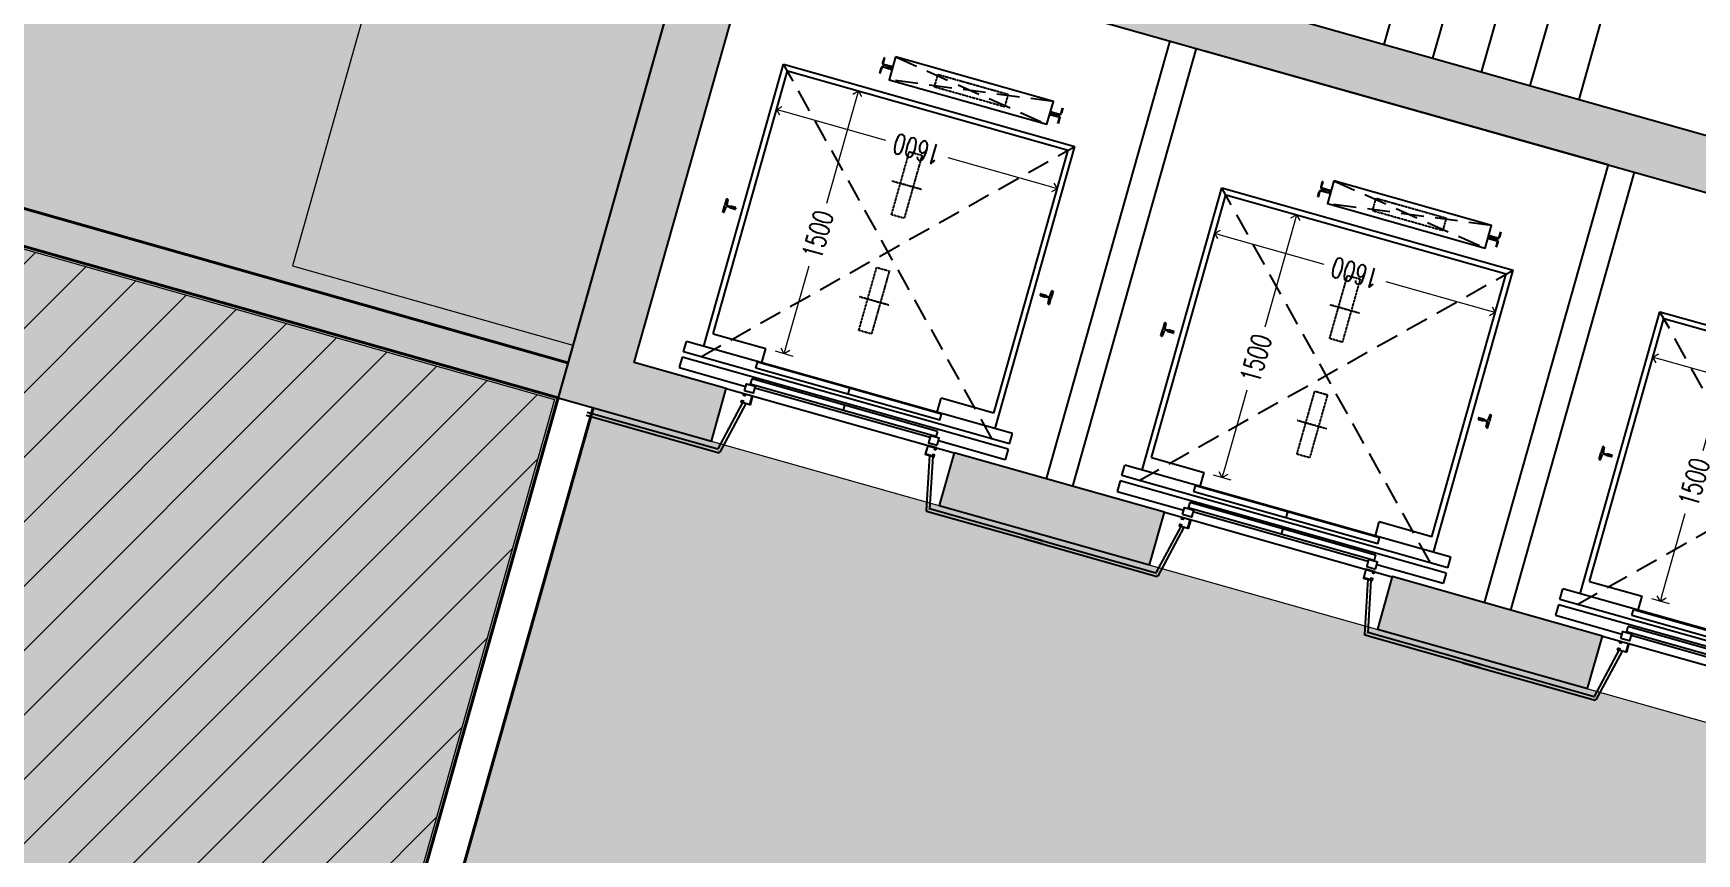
# Model space of a CAD drawing. Header units: millimetres. Extents: x -11451263 to 11578383104, y -507 to 1450429.
# Drawn here: x 11430491 to 11439625, y 1114050 to 1118556 of the extents above; entities that cross this region are included whole.
import ezdxf

# ---------------------------------------------------------------- set-up
doc = ezdxf.new("R2010")
doc.units = ezdxf.units.MM
doc.header["$MEASUREMENT"] = 0
for name, pattern in [('xref.asix of  podium$0$xref.asix of  podium$0$CENTERX2', [4, 2.5, -0.5, 0.5, -0.5]), ('xref.asix of  podium$0$xref.asix of  podium$0$HIDDEN', [0.375, 0.25, -0.125]), ('xref.asix of  podium$0$xref.asix of  podium$0$PHANTOMX2', [5, 2.5, -0.5, 0.5, -0.5, 0.5, -0.5])]:
    doc.linetypes.add(name, pattern=pattern)
doc.layers.get('0').update_dxf_attribs({"linetype": 'CONTINUOUS', "lineweight": 13})
doc.layers.get('Defpoints').update_dxf_attribs({"color": 5, "linetype": 'CONTINUOUS', "lineweight": 13})
doc.layers.add('A-AREA-NON-PLOT', color=4, linetype='CONTINUOUS', plot=False)
for name, color, linetype in [('A-WALL-PATT', 251, 'CONTINUOUS'), ('xref.asix of  podium$0$xref.asix of  podium$0$KC-Betong', 6, 'CONTINUOUS'), ('xref.asix of  podium$0$xref.asix of  podium$0$KT-Net manh', 139, 'CONTINUOUS'), ('xref.asix of  podium$0$xref.asix of  podium$0$KT-Noi that', 36, 'CONTINUOUS'), ('xref.asix of  podium$0$xref.asix of  podium$0$KT-Thay', 7, 'CONTINUOUS')]:
    doc.layers.add(name, color=color, linetype=linetype)
for name, color, linetype, lineweight in [('DO DIEN TICH THONG THUY', 141, 'CONTINUOUS', 13), ('KT-Net cat', 1, 'CONTINUOUS', 40), ('KT-Net manh', 251, 'CONTINUOUS', 13), ('KT-Net thay', 7, 'CONTINUOUS', 25), ('KT-Net to mau', 159, 'CONTINUOUS', 18), ('KT-Vat lieu', 250, 'CONTINUOUS', 9)]:
    doc.layers.add(name, color=color, linetype=linetype, lineweight=lineweight)
doc.styles.add('xref.asix of  podium$0$xref.asix of  podium$0$DIM', font='vnsimli.shx', dxfattribs={"width": 0.7})
doc.dimstyles.new('xref.asix of  podium$0$xref.asix of  podium$0$CCU 1-100 A1', dxfattribs={"dimscale": 100, "dimtxt": 2.2, "dimasz": 1, "dimexe": 1, "dimexo": 0, "dimgap": 1, "dimtad": 1, "dimdec": 0, "dimdsep": 46, "dimtxsty": 'xref.asix of  podium$0$xref.asix of  podium$0$DIM', "dimblk1": 'xref.asix of  podium$0$xref.asix of  podium$0$_ARCHTICK', "dimblk2": 'xref.asix of  podium$0$xref.asix of  podium$0$_ARCHTICK', "dimsah": 1, "dimcen": 0, "dimdle": 1, "dimclrd": 256, "dimclre": 256, "dimclrt": 31, "dimadec": 0, "dimazin": 0, "dimtfac": 1, "dimtdec": 0, "dimtix": 1, "dimtmove": 2, "dimatfit": 3, "dimldrblk": 'xref.asix of  podium$0$xref.asix of  podium$0$_ARCHTICK', "dimfxl": 0, "dimtolj": 1, "dimarcsym": 0})

# ---------------------------------------------------------------- blocks, each defined once
blk = doc.blocks.new('xref.asix of  podium$0$xref.asix of  podium$0$_Open90')
at = {"color": 0, "linetype": 'ByBlock', "lineweight": -2}
for p, q in [((0, 0), (-1, 0)), ((-0.5, 0.5), (0, 0)), ((0, 0), (-0.5, -0.5))]:
    blk.add_line(p, q, dxfattribs=at)
blk = doc.blocks.new('*D119')
at = {"layer": 'Defpoints', "color": 5, "transparency": 16777216}
for p, q in [((-2230, 1494.3), (-2230, 1595.8)), ((-730, 1457.2), (-730, 1595.8)), ((-2180, 1545.8), (-1728.4, 1545.8)), ((-780, 1545.8), (-1371.8, 1545.8))]:
    blk.add_line(p, q, dxfattribs=at)
at = {"layer": 'Defpoints', "color": 0, "transparency": 16777216}
for p in [(-2230, 1545.8), (-2230, 1494.3), (-730, 1457.2)]:
    blk.add_point(p, dxfattribs=at)
at = {"layer": 'Defpoints', "color": 5, "transparency": 16777216, "xscale": 50, "yscale": 50, "zscale": 50, "rotation": 180}
blk.add_blockref('xref.asix of  podium$0$xref.asix of  podium$0$_Open90', (-2230, 1545.8), dxfattribs=at)
at = {"layer": 'Defpoints', "color": 5, "transparency": 16777216, "xscale": 50, "yscale": 50, "zscale": 50}
blk.add_blockref('xref.asix of  podium$0$xref.asix of  podium$0$_Open90', (-730, 1545.8), dxfattribs=at)
at = {"layer": 'Defpoints', "color": 5, "transparency": 16777216, "insert": (-1550.1, 1545.8), "char_height": 110, "attachment_point": 5, "style": 'xref.asix of  podium$0$xref.asix of  podium$0$DIM'}
blk.add_mtext('\\A1;1500', dxfattribs=at)
blk = doc.blocks.new('xref.asix of  podium$0$xref.asix of  podium$0$_ARCHTICK')
at = {"color": 0, "linetype": 'ByBlock', "const_width": 0.15}
blk.add_lwpolyline([(-0.5, -0.5), (0.5, 0.5)], dxfattribs=at)
blk = doc.blocks.new('*D120')
at = {"layer": 'Defpoints', "color": 5, "transparency": 16777216}
for p, q in [((-879.1, 1950), (-1000.2, 1950)), ((-950.2, 1900), (-950.2, 1328.3)), ((-950.2, 400), (-950.2, 971.7)), ((-879.1, 350), (-1000.2, 350))]:
    blk.add_line(p, q, dxfattribs=at)
at = {"layer": 'Defpoints', "color": 0, "transparency": 16777216}
for p in [(-879.1, 1950), (-950.2, 350), (-879.1, 350)]:
    blk.add_point(p, dxfattribs=at)
at = {"layer": 'Defpoints', "color": 5, "transparency": 16777216, "xscale": 50, "yscale": 50, "zscale": 50}
for p, rotation in [((-950.2, 1950), 90), ((-950.2, 350), 270)]:
    blk.add_blockref('xref.asix of  podium$0$xref.asix of  podium$0$_Open90', p, dxfattribs=dict(at, rotation=rotation))
at = {"layer": 'Defpoints', "color": 5, "transparency": 16777216, "insert": (-950.2, 1150), "char_height": 110, "attachment_point": 5, "rotation": 90, "style": 'xref.asix of  podium$0$xref.asix of  podium$0$DIM'}
blk.add_mtext('\\A1;1600', dxfattribs=at)
blk = doc.blocks.new('jghhjkghjkgj')
at = {"layer": 'DO DIEN TICH THONG THUY'}
h = blk.add_hatch(dxfattribs=at)
h.set_pattern_fill('ANSI31', color=256, scale=2000)
h.paths.add_polyline_path([(11422108, 1118118.6), (11423287.7, 1117144.3), (11424262, 1118324), (11423082.3, 1119298.3)], flags=16)
h.paths.add_polyline_path([(11428507.7, 1112833.2), (11429687.5, 1111859), (11430661.7, 1113038.7), (11429482, 1114012.9)], flags=16)
h.paths.add_polyline_path([(11424782.7, 1108322.5), (11425962.4, 1107348.3), (11426936.6, 1108528), (11425756.9, 1109502.2)], flags=16)
h.paths.add_polyline_path([(11415483.8, 1114997), (11420848.5, 1121493.2), (11422140, 1120426.6), (11427019.8, 1126335.5), (11430169.2, 1125445.6), (11426041.3, 1120447.1), (11429414.9, 1117661.1), (11433354.3, 1116544.1), (11429540.5, 1103047.6), (11427195.7, 1103710.2), (11418276.4, 1111076.1), (11419231.5, 1112232.7), (11418051.8, 1113206.9), (11417889.4, 1113010.3)])
at = {"layer": 'DO DIEN TICH THONG THUY', "elevation": 0}
blk.add_lwpolyline([(11415462.7, 1114995), (11420846.5, 1121514.3), (11422138, 1120447.7), (11427014.5, 1126352.6), (11430195.4, 1125453.8), (11426062.4, 1120449.1), (11429422, 1117674.6), (11433372.8, 1116554.4), (11429550.9, 1103029.1), (11427188.6, 1103696.6), (11418255.3, 1111074.1), (11419210.4, 1112230.7), (11418053.8, 1113185.8), (11417891.5, 1112989.2), (11415462.7, 1114995)], dxfattribs=at)
blk.add_lwpolyline([(11415483.8, 1114997), (11420848.5, 1121493.2), (11422140, 1120426.6), (11427019.8, 1126335.5), (11430169.2, 1125445.6), (11426041.3, 1120447.1), (11429414.9, 1117661.1), (11433354.3, 1116544.1), (11429540.5, 1103047.6), (11427195.7, 1103710.2), (11418276.4, 1111076.1), (11419231.5, 1112232.7), (11418051.8, 1113206.9), (11417889.4, 1113010.3)], close=True, dxfattribs=at)
blk = doc.blocks.new('hgjghj')
at = {"layer": 'A-WALL-PATT', "true_color": 0xd0c825}
h = blk.add_hatch(color=52, dxfattribs=at)
h.dxf.hatch_style = 1
edge = h.paths.add_edge_path()
edge.add_line((11434361.1, 1131061.9), (11430730.2, 1132093.2))
edge.add_arc((11430348.4, 1130642.6), 1500, 75.25365, 112.35761)
edge.add_arc((11425492.9, 1142607.3), 11412.4, 260.7236, 292.0527, ccw=False)
edge.add_line((11423653.3, 1131344.1), (11417121.1, 1133199.9))
edge.add_arc((11416828.4, 1131138.3), 2082.3, 81.92021, 127.75042)
edge.add_line((11415553.6, 1132784.7), (11413470.9, 1130328.9))
edge.add_line((11413470.9, 1130328.9), (11412261, 1128863.9))
edge.add_line((11412261, 1128863.9), (11415537.8, 1126157.6))
edge.add_line((11415537.8, 1126157.6), (11413659.4, 1123883.1))
edge.add_line((11413659.4, 1123883.1), (11416050, 1121908.9))
edge.add_line((11416050, 1121908.9), (11417928.3, 1124183.4))
edge.add_line((11417928.3, 1124183.4), (11420973.7, 1121668.4))
edge.add_line((11420973.7, 1121668.4), (11415335.4, 1114840.8))
edge.add_line((11415335.4, 1114840.8), (11417764.1, 1112835))
edge.add_line((11417764.1, 1112835), (11416949.5, 1111848.6))
edge.add_line((11416949.5, 1111848.6), (11427011.8, 1103538.7))
edge.add_line((11427011.8, 1103538.7), (11429716.1, 1102774.6))
edge.add_line((11429716.1, 1102774.6), (11431908.8, 1110629.1))
edge.add_line((11431908.8, 1110629.1), (11431716.4, 1110683.5))
edge.add_line((11431716.4, 1110683.5), (11431908.8, 1110629.1))
edge.add_line((11431908.8, 1110629.1), (11431908.8, 1110629.1))
edge.add_line((11431908.8, 1110629.1), (11431716.4, 1110683.5))
edge.add_line((11431716.4, 1110683.5), (11434134.2, 1119248.9))
edge.add_line((11434134.2, 1119248.9), (11430669.8, 1120227.8))
edge.add_line((11430669.8, 1120227.8), (11431579.2, 1123452))
edge.add_line((11431579.2, 1123452), (11441040.9, 1120785.7))
edge.add_line((11441040.9, 1120785.7), (11441464.2, 1122278.7))
edge.add_line((11441464.2, 1122278.7), (11452967.5, 1119016.8))
edge.add_line((11452967.5, 1119016.8), (11454530.3, 1118573.7))
edge.add_line((11454530.3, 1118573.7), (11455581.8, 1118275.5))
edge.add_line((11455581.8, 1118275.5), (11460201.5, 1116965.6))
edge.add_line((11460201.5, 1116965.6), (11465901.1, 1137046.3))
edge.add_line((11465901.1, 1137046.3), (11466088.1, 1136993.3))
edge.add_line((11466088.1, 1136993.3), (11466408.7, 1138072.1))
edge.add_line((11466408.7, 1138072.1), (11466395.1, 1140356.3))
edge.add_line((11466395.1, 1140356.3), (11465230, 1145453))
edge.add_line((11465230, 1145453), (11463197, 1145975.8))
edge.add_line((11463197, 1145975.8), (11461019.5, 1138269.9))
edge.add_line((11461019.5, 1138269.9), (11461212, 1138215.5))
edge.add_line((11461212, 1138215.5), (11456480.5, 1121471.1))
edge.add_line((11456480.5, 1121471.1), (11433498.5, 1127980.3))
edge.add_line((11433498.5, 1127980.3), (11434361.1, 1131061.9))
at = {"layer": 'A-WALL-PATT', "true_color": 0x93e6c6}
h = blk.add_hatch(color=111, dxfattribs=at)
h.dxf.hatch_style = 1
edge = h.paths.add_edge_path()
edge.add_line((11433565.2, 1116500), (11458101.1, 1109566.3))
edge.add_line((11458101.1, 1109566.3), (11455731.8, 1101202.2))
edge.add_arc((11439747.4, 1116683.5), 22252.5, 262.99925, 315.91602, ccw=False)
edge.add_line((11437035.2, 1094596.9), (11438489.8, 1099744.6))
edge.add_line((11438489.8, 1099744.6), (11439360.5, 1099498.5))
edge.add_line((11439360.5, 1099498.5), (11440906.3, 1104969.1))
edge.add_line((11440906.3, 1104969.1), (11441483.6, 1104806))
edge.add_line((11441483.6, 1104806), (11443142.5, 1110676.3))
edge.add_line((11443142.5, 1110676.3), (11432749.5, 1113613.1))
edge.add_line((11432749.5, 1113613.1), (11433565.2, 1116500))
at = {"elevation": 0}
blk.add_lwpolyline([(11433565.2, 1116500), (11458101.1, 1109566.3), (11455731.8, 1101202.2, -0.235085), (11437035.2, 1094596.9), (11438489.8, 1099744.6), (11439360.5, 1099498.5), (11440906.3, 1104969.1), (11441483.6, 1104806), (11443142.5, 1110676.3), (11432749.5, 1113613.1)], format="xyb", close=True, dxfattribs=at)
at = {"layer": 'A-AREA-NON-PLOT'}
blk.add_lwpolyline([(11416949.5, 1111848.6), (11427011.8, 1103538.7), (11429716.1, 1102774.6), (11431908.8, 1110629.1), (11431716.4, 1110683.5), (11431908.8, 1110629.1), (11431908.8, 1110629.1), (11431716.4, 1110683.5), (11434134.2, 1119248.9), (11430669.8, 1120227.8), (11431579.2, 1123452), (11441040.9, 1120785.7), (11441464.2, 1122278.7), (11452967.5, 1119016.8), (11454530.3, 1118573.7), (11455581.8, 1118275.5), (11460201.5, 1116965.6), (11465901.1, 1137046.3)], dxfattribs=at)
blk = doc.blocks.new('xref.asix of  podium$0$xref.asix of  podium$0$TM 1000kg')
at = {"layer": 'xref.asix of  podium$0$xref.asix of  podium$0$KT-Net manh'}
for p, q in [((-2850, 2500), (-2850, 1742.2)), ((-2832, 2500), (-2832, 1754.4)), ((-2850, 1742.2), (-2847, 1742.2)), ((-2847, 1742.2), (-2847, 1739.2)), ((-2550, 1674.2), (-2847, 1739.2)), ((-2550, 1692.7), (-2832, 1754.4)), ((-2500, 1800), (-2500, 500)), ((-2850, 557.8), (-2847, 557.8)), ((-2850, -100), (-2850, 557.8)), ((-2550, 625.8), (-2847, 560.8)), ((-2847, 557.8), (-2847, 560.8)), ((-2550, 607.3), (-2832, 545.6)), ((-2832, -100), (-2832, 545.6))]:
    blk.add_line(p, q, dxfattribs=at)
at = {"layer": 'xref.asix of  podium$0$xref.asix of  podium$0$KT-Net manh', "const_width": 2}
for points in [[(-2847, 1742.2), (-2832, 1754.4)], [(-2847, 557.8), (-2832, 545.6)]]:
    blk.add_lwpolyline(points, dxfattribs=at)
at = {"layer": 'xref.asix of  podium$0$xref.asix of  podium$0$KT-Net manh', "ltscale": 2}
for points in [[(-2510, 1700), (-2500, 1700), (-2500, 1650), (-2550, 1650), (-2550, 1700), (-2540, 1700), (-2540, 1690), (-2541.6, 1690), (-2541.6, 1698.4), (-2548.4, 1698.4), (-2548.4, 1651.6), (-2501.6, 1651.6), (-2501.6, 1698.4), (-2508.4, 1698.4), (-2508.4, 1690), (-2510, 1690)], [(-2510, 600), (-2500, 600), (-2500, 650), (-2550, 650), (-2550, 600), (-2540, 600), (-2540, 610), (-2541.6, 610), (-2541.6, 601.6), (-2548.4, 601.6), (-2548.4, 648.4), (-2501.6, 648.4), (-2501.6, 601.6), (-2508.4, 601.6), (-2508.4, 610), (-2510, 610)]]:
    blk.add_lwpolyline(points, close=True, dxfattribs=at)
at = {"layer": 'xref.asix of  podium$0$xref.asix of  podium$0$KT-Noi that', "linetype": 'Continuous', "ltscale": 2}
for p, q in [((-2460, 2080), (-2460, 1700)), ((-2400, 2080), (-2460, 2080)), ((-2400, 220), (-2400, 2080)), ((-2370, 220), (-2370, 2080)), ((-2370, 2080), (-2310, 2080)), ((-2310, 220), (-2310, 2080)), ((-2310, 1981), (-700, 1981)), ((-2230, 1950), (-730, 1950)), ((-2230, 1950), (-2230, 1650)), ((-730, 1950), (-730, 350)), ((-700, 1981), (-700, 319)), ((-2455, 650), (-2455, 1650)), ((-2441.3, 620), (-2441.3, 1680)), ((-2411, 1680), (-2441.3, 1680)), ((-2411, 620), (-2411, 1680)), ((-2348, 625), (-2348, 1675)), ((-2348, 1675), (-2314, 1675)), ((-2314, 625), (-2314, 1675)), ((-2310, 1650), (-2230, 1650)), ((-2411, 1150), (-2441.3, 1150)), ((-2314, 1150), (-2348, 1150)), ((-2310, 650), (-2230, 650)), ((-2230, 350), (-2230, 650)), ((-2460, 220), (-2460, 600)), ((-2411, 620), (-2441.3, 620)), ((-2348, 625), (-2314, 625)), ((-2310, 319), (-700, 319)), ((-2230, 350), (-730, 350)), ((-2400, 220), (-2460, 220)), ((-2370, 220), (-2310, 220))]:
    blk.add_line(p, q, dxfattribs=at)
at = {"layer": 'xref.asix of  podium$0$xref.asix of  podium$0$KT-Noi that', "linetype": 'Continuous'}
for p, q in [((-1572.5, 2077), (-1572.5, 2082)), ((-1572.5, 2082), (-1535, 2082)), ((-1569.5, 2074), (-1540.1, 2070.9)), ((-1540, 2021), (-1540, 2050)), ((-1539, 2020), (-1535, 2020)), ((-1537.1, 2054.1), (-1537.1, 2067.9)), ((-1497.5, 2082), (-1535, 2082)), ((-1531, 2020), (-1535, 2020)), ((-1532.9, 2054.1), (-1532.9, 2067.9)), ((-1530, 2021), (-1530, 2050)), ((-1500.5, 2074), (-1529.9, 2070.9)), ((-1497.5, 2077), (-1497.5, 2082)), ((-603.5, 1460), (-574.4, 1460)), ((-603.5, 1456.8), (-603.5, 1460)), ((-603.5, 1456.8), (-574.4, 1456.8)), ((-568.2, 1406.2), (-568.2, 1450.6)), ((-565, 1406.2), (-565, 1450.6)), ((-558, 1403.2), (-562, 1403.2)), ((-558, 1400), (-562, 1400)), ((-555, 1406.2), (-555, 1450.6)), ((-551.8, 1406.2), (-551.8, 1450.6)), ((-516.5, 1460), (-545.6, 1460)), ((-516.5, 1456.8), (-545.6, 1456.8)), ((-516.5, 1456.8), (-516.5, 1460)), ((-568.2, 493.8), (-568.2, 449.4)), ((-565, 493.8), (-565, 449.4)), ((-558, 500), (-562, 500)), ((-558, 496.8), (-562, 496.8)), ((-555, 493.8), (-555, 449.4)), ((-551.8, 493.8), (-551.8, 449.4)), ((-603.5, 443.2), (-574.4, 443.2)), ((-603.5, 440), (-574.4, 440)), ((-516.5, 443.2), (-545.6, 443.2)), ((-516.5, 440), (-545.6, 440)), ((-1540, 279), (-1540, 250)), ((-1539, 280), (-1535, 280)), ((-1531, 280), (-1535, 280)), ((-1530, 279), (-1530, 250)), ((-1572.5, 223), (-1572.5, 218)), ((-1572.5, 218), (-1535, 218)), ((-1569.5, 226), (-1540.1, 229.1)), ((-1537.1, 245.9), (-1537.1, 232.1)), ((-1497.5, 218), (-1535, 218)), ((-1532.9, 245.9), (-1532.9, 232.1)), ((-1500.5, 226), (-1529.9, 229.1)), ((-1497.5, 223), (-1497.5, 218))]:
    blk.add_line(p, q, dxfattribs=at)
at = {"layer": 'xref.asix of  podium$0$xref.asix of  podium$0$KT-Noi that', "linetype": 'xref.asix of  podium$0$xref.asix of  podium$0$HIDDEN', "ltscale": 500}
for p, q in [((-2370, 1981), (-700, 319)), ((-2370, 319), (-700, 1981)), ((-495, 1400), (-625, 500)), ((-495, 500), (-625, 1400))]:
    blk.add_line(p, q, dxfattribs=at)
at = {"layer": 'xref.asix of  podium$0$xref.asix of  podium$0$KT-Noi that', "linetype": 'xref.asix of  podium$0$xref.asix of  podium$0$CENTERX2'}
for p, q in [((-1815, 1236), (-1815, 1066.7)), ((-1155, 1236), (-1155, 1066.7))]:
    blk.add_line(p, q, dxfattribs=at)
at = {"layer": 'xref.asix of  podium$0$xref.asix of  podium$0$KT-Noi that', "linetype": 'Continuous', "ltscale": 2}
for points in [[(-2485, 1700), (-2445, 1700), (-2445, 1650), (-2485, 1650)], [(-495, 1400), (-625, 1400), (-625, 500), (-495, 500)], [(-2485, 600), (-2445, 600), (-2445, 650), (-2485, 650)]]:
    blk.add_lwpolyline(points, close=True, dxfattribs=at)
at = {"layer": 'xref.asix of  podium$0$xref.asix of  podium$0$KT-Noi that', "linetype": 'xref.asix of  podium$0$xref.asix of  podium$0$PHANTOMX2'}
for points in [[(-1635, 1186), (-1635, 1114), (-1995, 1114), (-1995, 1186)], [(-975, 1186), (-975, 1114), (-1335, 1114), (-1335, 1186)], [(-524, 1150), (-524, 750), (-596, 750), (-596, 1150)]]:
    blk.add_lwpolyline(points, close=True, dxfattribs=at)
at = {"layer": 'xref.asix of  podium$0$xref.asix of  podium$0$KT-Noi that', "linetype": 'Continuous'}
for centre, radius, start, end in [((-1569.5, 2077), 3, 180, 270), ((-1540.1, 2067.9), 3, 0, 90), ((-1542.3, 2054.7), 5.25, 295.66972, 353.31728), ((-1539, 2021), 1, 180, 270), ((-1529.9, 2067.9), 3, 90, 180), ((-1527.7, 2054.7), 5.25, 186.68272, 244.33028), ((-1531, 2021), 1, 270, 0), ((-1500.5, 2077), 3, 270, 0), ((-574.4, 1450.6), 9.4, 0, 90), ((-574.4, 1450.6), 6.2, 0, 90), ((-562, 1406.2), 6.2, 180, 270), ((-562, 1406.2), 3, 180, 270), ((-558, 1406.2), 3, 270, 0), ((-558, 1406.2), 6.2, 270, 0), ((-545.6, 1450.6), 9.4, 90, 180), ((-545.6, 1450.6), 6.2, 90, 180), ((-562, 493.8), 6.2, 90, 180), ((-562, 493.8), 3, 90, 180), ((-558, 493.8), 6.2, 0, 90), ((-558, 493.8), 3, 0, 90), ((-574.4, 449.4), 6.2, 270, 0), ((-574.4, 449.4), 9.4, 270, 0), ((-545.6, 449.4), 9.4, 180, 270), ((-545.6, 449.4), 6.2, 180, 270), ((-1539, 279), 1, 90, 180), ((-1531, 279), 1, 0, 90), ((-1569.5, 223), 3, 90, 180), ((-1540.1, 232.1), 3, 270, 0), ((-1542.3, 245.3), 5.25, 6.68272, 64.33028), ((-1527.7, 245.3), 5.25, 115.66972, 173.31728), ((-1529.9, 232.1), 3, 180, 270), ((-1500.5, 223), 3, 0, 90)]:
    blk.add_arc(centre, radius, start, end, dxfattribs=at)
at = {"layer": 'Defpoints', "color": 5}
for base, p1, p2, angle, picture, middle in [((-950.2, 350), (-879.1, 1950), (-879.1, 350), 90, '*D120', (-950.2, 1150)), ((-2230, 1545.8), (-730, 1457.2), (-2230, 1494.3), 180, '*D119', (-1550.1, 1545.8))]:
    dim = blk.add_linear_dim(base=base, p1=p1, p2=p2, angle=angle, dimstyle='xref.asix of  podium$0$xref.asix of  podium$0$CCU 1-100 A1', override={"dimscale": 50, "dimblk1": 'xref.asix of  podium$0$xref.asix of  podium$0$_Open90', "dimblk2": 'xref.asix of  podium$0$xref.asix of  podium$0$_Open90', "dimclrd": 5, "dimclre": 5, "dimclrt": 5, "dimlwd": 65535, "dimlwe": 65535}, dxfattribs=at)
    dim.commit()
    dim.dimension.update_dxf_attribs({"geometry": picture, "text_midpoint": middle, "dimtype": 128})
blk = doc.blocks.new('gfdgdfg')
at = {"layer": 'KT-Vat lieu'}
h = blk.add_hatch(dxfattribs=at)
h.set_pattern_fill('BTCT', color=256, scale=40)
h.set_pattern_definition([(50, (42495.26, -80632.66), (286.90407, -25.10085), [30, -330]), (355, (42495.26, -80632.66), (-55.5005, 300.87685), [24, -264]), (100.4514, (42519.16, -80634.75), (231.40375, 275.7758), [25.4961, -280.45684]), (46.1842, (42495.26, -80552.66), (426.8964, -66.2076), [45, -495]), (96.6356, (42530.83, -80558.18), (373.8651, 389.6471), [38.2441, -420.6852]), (351.1842, (42495.26, -80552.66), (373.8648, 389.6474), [36, -396]), (21, (42535.26, -80572.66), (238.7628, -161.04756), [30, -330]), (326, (42535.26, -80572.66), (97.3261, 290.06), [24, -264]), (71.4514, (42555.15, -80586.08), (336.08905, 129.0122), [25.4961, -280.45684]), (37.5, (42495.26, -80632.66), (4.86394, 133.15754), [0, -260.8, 0, -268, 0, -265]), (7.5, (42495.26, -80632.66), (105.22781, 157.76468), [0, -152.8, 0, -254.8, 0, -101]), (327.5, (42406.06, -80632.66), (213.52897, -9.02195), [0, -100, 0, -312, 0, -414]), (317.5, (42366.06, -80632.66), (233.27447, 40.042), [0, -130, 0, -207.2, 0, -294]), (45, (42495.26, -80632.66), (-106.06602, 106.06602), []), (45, (42565.97, -80632.66), (-106.06602, 106.06602), [])])
h.paths.add_polyline_path([(-5302.6, 17641.7), (-4432.5, 20721.1), (-5346.7, 20979.4), (-5428.2, 20690.7), (-4802.7, 20514), (-5509.7, 18011.9), (-8059.9, 18732.5), (-7352.9, 21234.6), (-6679.3, 21044.2), (-6597.7, 21332.9), (-7511.9, 21591.2), (-7539.1, 21495), (-15045.2, 23616), (-15888.1, 20632.8), (-15046.1, 20394.9), (-14964.5, 20683.6), (-15469.7, 20826.4), (-14789.9, 23232.2), (-7716.9, 21233.5), (-8396.7, 18827.7), (-8901.9, 18970.5), (-8983.5, 18681.8)])
h.paths.add_polyline_path([(-6536.8, 14561.2), (-7216.6, 12155.4), (-9718.6, 12862.4), (-9038.8, 15268.2), (-8413.3, 15091.4), (-8331.7, 15380.1), (-9799.2, 15794.8), (-9880.8, 15506.1), (-9375.6, 15363.4), (-10055.4, 12957.6), (-17128.5, 14956.2), (-16448.7, 17362), (-15943.4, 17219.2), (-15861.9, 17507.9), (-16703.9, 17745.9), (-17546.9, 14762.7), (-6961.4, 11771.5), (-6118.4, 14754.7), (-7080.7, 15026.6), (-7162.3, 14737.9)])
h.paths.add_polyline_path([(-11307.7, 19650.3), (-11389.3, 19361.6), (-10234.5, 19035.3), (-10152.9, 19324)], flags=17)
h.paths.add_polyline_path([(-12640.3, 19715.1), (-12558.7, 20003.8), (-13713.5, 20330.1), (-13795.1, 20041.4)], flags=17)
h.paths.add_polyline_path([(-13537.6, 16539.4), (-13456.1, 16828.1), (-14610.8, 17154.4), (-14692.4, 16865.7)], flags=17)
h.paths.add_polyline_path([(-11131.8, 15859.6), (-11050.3, 16148.3), (-12229.1, 16481.4), (-12310.7, 16192.7)], flags=17)
at = {"layer": 'xref.asix of  podium$0$xref.asix of  podium$0$KC-Betong', "ltscale": 10}
for points in [[(-7716.9, 21233.5), (-8396.7, 18827.7), (-8901.9, 18970.5), (-8983.5, 18681.8), (-5302.6, 17641.7), (-4432.5, 20721.1), (-5346.7, 20979.4), (-5428.2, 20690.7), (-4802.7, 20514), (-5509.7, 18011.9), (-8059.9, 18732.5), (-7352.9, 21234.6), (-6679.3, 21044.2), (-6597.7, 21332.9), (-7511.9, 21591.2), (-7539.1, 21495), (-15045.2, 23616), (-15888.1, 20632.8), (-15046.1, 20394.9), (-14964.5, 20683.6), (-15469.7, 20826.4), (-14789.9, 23232.2)], [(-13795.1, 20041.4), (-12640.3, 19715.1), (-12558.7, 20003.8), (-13713.5, 20330.1)], [(-10234.5, 19035.3), (-10152.9, 19324), (-11307.7, 19650.3), (-11389.3, 19361.6)]]:
    blk.add_lwpolyline(points, close=True, dxfattribs=at)
for points in [[(-12624.7, 22620.3), (-12624.7, 22620.3)], [(-12336, 22538.7), (-10122.7, 21913.3)]]:
    blk.add_lwpolyline(points, dxfattribs=at)
at = {"layer": 'xref.asix of  podium$0$xref.asix of  podium$0$KT-Thay'}
for points in [[(-12528.5, 22593.1), (-13208.3, 20187.3)], [(-12384.1, 22552.3), (-13063.9, 20146.5)], [(-10122.7, 21913.3), (-10802.5, 19507.5)], [(-9978.3, 21872.5), (-10658.1, 19466.7)]]:
    blk.add_lwpolyline(points, dxfattribs=at)
at = {"layer": 'xref.asix of  podium$0$xref.asix of  podium$0$KT-Noi that', "rotation": 74.22122041095888}
for p in [(-12552.5, 22599.9), (-10146.7, 21920.1), (-7740.9, 21240.3)]:
    blk.add_blockref('xref.asix of  podium$0$xref.asix of  podium$0$TM 1000kg', p, dxfattribs=at)

msp = doc.modelspace()

# ---------------------------------------------------------------- hatches: boundary and pattern name
at = {"layer": 'DO DIEN TICH THONG THUY'}
h = msp.add_hatch(dxfattribs=at)
h.set_pattern_fill('ANSI31', color=256, scale=2000)
edge = h.paths.add_edge_path()
edge.add_line((11398123.6, 1116433.1), (11405405, 1125250.1))
edge.add_arc((11403080.3, 1127170), 3015, 320.44883, 410.44883)
edge.add_line((11405000.2, 1129494.7), (11400614.8, 1133116.3))
edge.add_line((11400614.8, 1133116.3), (11406014.8, 1139658.4))
edge.add_arc((11408119.6, 1137813.4), 2799, 115.44321, 138.76237, ccw=False)
edge.add_arc((11408114.4, 1137834.7), 2777.6, 71.94553, 115.53552, ccw=False)
edge.add_line((11408975.2, 1140475.5), (11423494.2, 1135442.4))
edge.add_arc((11425524.1, 1142470.1), 7315, 253.88903, 262.21381)
edge.add_arc((11425524.1, 1142470.1), 7315, 262.21387, 343.56589)
edge.add_line((11432540.3, 1140400.6), (11435758.3, 1151732.1))
edge.add_line((11435758.3, 1151732.1), (11436175.6, 1151616.7))
edge.add_line((11436175.6, 1151616.7), (11436874.8, 1154136.6))
edge.add_line((11436874.8, 1154136.6), (11440565.7, 1153097.4))
edge.add_line((11440565.7, 1153097.4), (11434350.7, 1131080.5))
edge.add_line((11434350.7, 1131080.5), (11430761, 1132098.4))
edge.add_arc((11430347, 1130641), 1515, 74.14051, 112.35775)
edge.add_arc((11425516.1, 1142386.3), 11185, 260.42291, 292.35761, ccw=False)
edge.add_line((11423655.2, 1131357.2), (11417450.3, 1133121.9))
edge.add_arc((11416866.1, 1130985.3), 2215, 74.70735, 137.07134)
edge.add_line((11415244.3, 1132493.9), (11413589.5, 1130487.6))
edge.add_line((11413589.5, 1130487.6), (11412248, 1128872))
edge.add_line((11412248, 1128872), (11408245.7, 1124025.7))
edge.add_line((11408245.7, 1124025.7), (11408245.7, 1124025.7))
edge.add_line((11408245.7, 1124025.7), (11406316.3, 1121689.4))
edge.add_line((11406316.3, 1121689.4), (11406316.3, 1121689.4))
edge.add_line((11406316.3, 1121689.4), (11402377.8, 1116920.3))
edge.add_line((11402377.8, 1116920.3), (11402376.6, 1116918.6))
edge.add_line((11402376.6, 1116918.6), (11400413.3, 1114542.2))
edge.add_line((11400413.3, 1114542.2), (11398123.6, 1116433.1))

# ---------------------------------------------------------------- linework, layer by layer
at = {"layer": 'KT-Net cat'}
for p, q in [((11432557, 1113667.5), (11433372.8, 1116554.4)), ((11432749.5, 1113613.1), (11433565.2, 1116500))]:
    msp.add_line(p, q, dxfattribs=at)
at = {"layer": 'KT-Net cat', "elevation": 0}
for points in [[(11433427.2, 1116746.9), (11429517, 1117855.6), (11428541.4, 1118661.2)], [(11433372.8, 1116554.4), (11429422, 1117674.6), (11428414.1, 1118507)]]:
    msp.add_lwpolyline(points, dxfattribs=at)
at = {"layer": 'KT-Net manh'}
for p, q in [((11432594.4, 1119684, 0), (11431914.6, 1117278.2, 0)), ((11431914.6, 1117278.2, 0), (11433454.3, 1116843.1, 0))]:
    msp.add_line(p, q, dxfattribs=at)
at = {"layer": 'KT-Net thay'}
for p, q in [((11438246.3, 1119696.9), (11437906.5, 1118494.7)), ((11438514, 1119621.2), (11438174.2, 1118419.1)), ((11438781.7, 1119545.6), (11438441.9, 1118343.4)), ((11439049.3, 1119469.9), (11438709.6, 1118267.8)), ((11439317, 1119394.3), (11438977.3, 1118192.1))]:
    msp.add_line(p, q, dxfattribs=at)

# ---------------------------------------------------------------- block references
msp.add_blockref('gfdgdfg', (11449260.9, 1095921.6), dxfattribs=at)
at = {"layer": 'KT-Net to mau'}
for name, p in [('hgjghj', (0, 0)), ('jghhjkghjkgj', (0, 0, 0))]:
    msp.add_blockref(name, p, dxfattribs=at)

doc.saveas('drawing.dxf')
